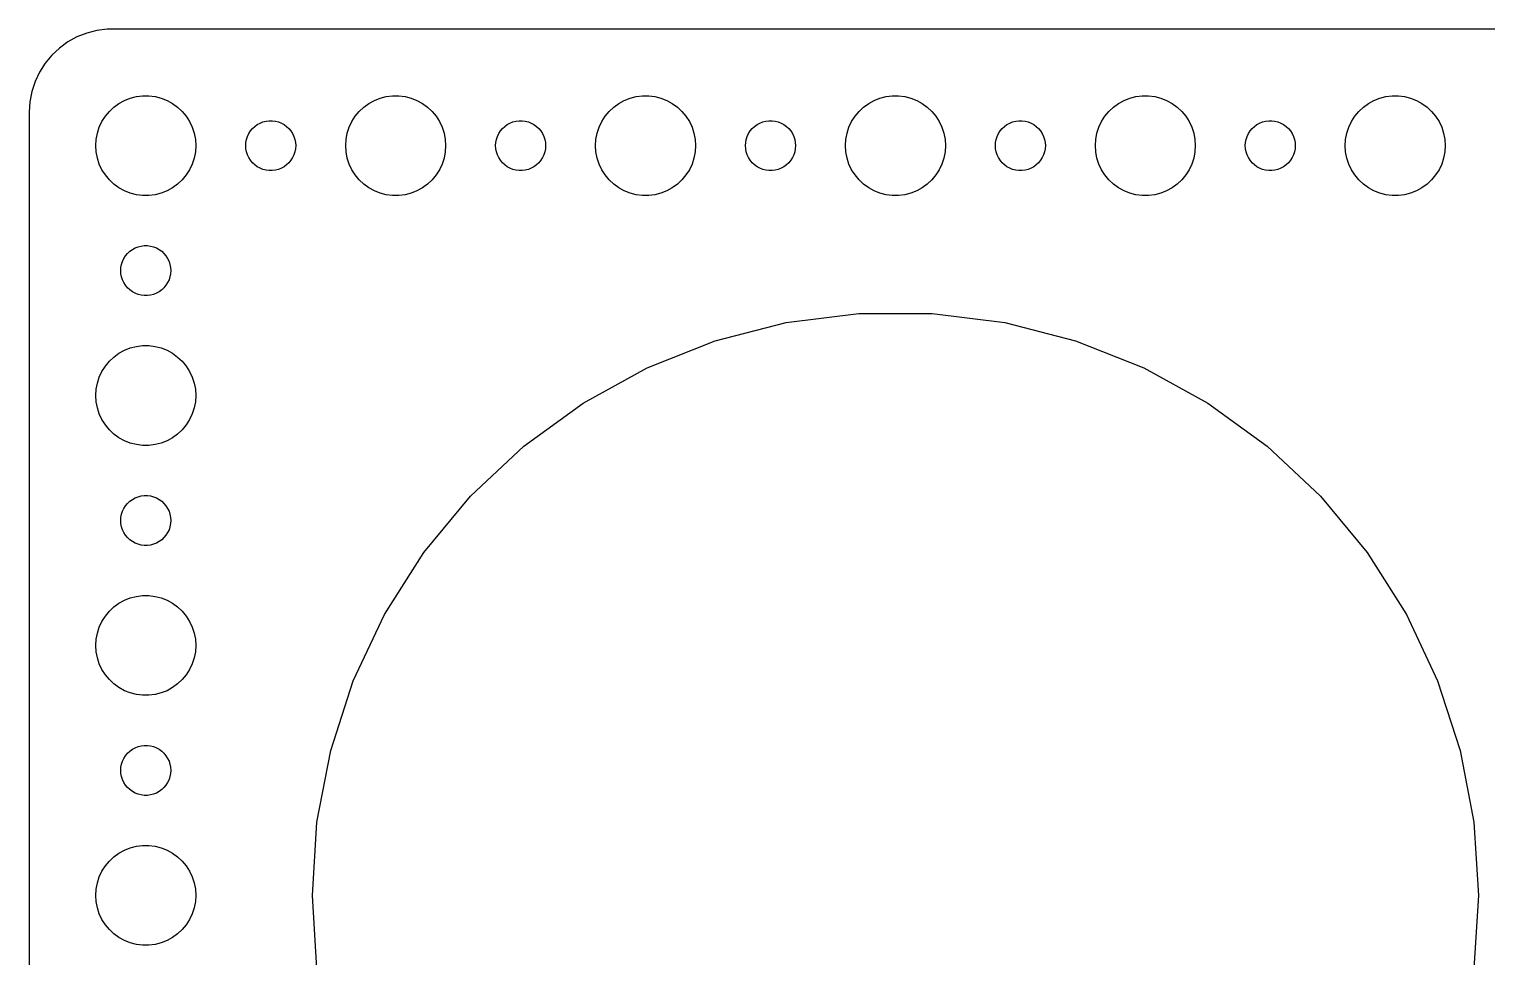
# Model space of a CAD drawing. Header units: metres. Extents: x -164 to 164, y -52 to 52.
# Drawn here: x -164.5 to -77, y -3.7 to 52 of the extents above; entities that cross this region are included whole.
import ezdxf

# ---------------------------------------------------------------- set-up
doc = ezdxf.new("R2010")
doc.units = ezdxf.units.M

msp = doc.modelspace()

# ---------------------------------------------------------------- linework, layer by layer
for p, q in [((-161.045, 51.7553), (-161.629, 51.5241)), ((-160.437, 51.9114), (-161.045, 51.7553)), ((-159.814, 51.9901), (-160.437, 51.9114)), ((159.814, 51.9901), (-159.814, 51.9901)), ((-162.687, 50.8526), (-163.145, 50.4227)), ((-162.179, 51.2216), (-162.687, 50.8526)), ((-161.629, 51.5241), (-162.179, 51.2216)), ((-163.545, 49.9389), (-163.882, 49.4088)), ((-163.145, 50.4227), (-163.545, 49.9389)), ((-163.882, 49.4088), (-164.149, 48.8406)), ((-164.343, 48.2434), (-164.461, 47.6267)), ((-164.149, 48.8406), (-164.343, 48.2434)), ((-164.461, 47.6267), (-164.5, 47)), ((-159.687, 47.0536), (-159.412, 47.3115)), ((-159.412, 47.3115), (-159.107, 47.533)), ((-159.107, 47.533), (-158.777, 47.7145)), ((-158.777, 47.7145), (-158.427, 47.8532)), ((-158.427, 47.8532), (-158.062, 47.9469)), ((-158.062, 47.9469), (-157.688, 47.9941)), ((-157.688, 47.9941), (-157.312, 47.9941)), ((-157.312, 47.9941), (-156.938, 47.9469)), ((-156.938, 47.9469), (-156.573, 47.8532)), ((-156.573, 47.8532), (-156.223, 47.7145)), ((-156.223, 47.7145), (-155.893, 47.533)), ((-155.893, 47.533), (-155.588, 47.3115)), ((-155.588, 47.3115), (-155.313, 47.0536)), ((-144.687, 47.0536), (-144.412, 47.3115)), ((-144.412, 47.3115), (-144.107, 47.533)), ((-144.107, 47.533), (-143.777, 47.7145)), ((-143.777, 47.7145), (-143.427, 47.8532)), ((-143.427, 47.8532), (-143.062, 47.9469)), ((-143.062, 47.9469), (-142.688, 47.9941)), ((-142.688, 47.9941), (-142.312, 47.9941)), ((-142.312, 47.9941), (-141.938, 47.9469)), ((-141.938, 47.9469), (-141.573, 47.8532)), ((-141.573, 47.8532), (-141.223, 47.7145)), ((-141.223, 47.7145), (-140.893, 47.533)), ((-140.893, 47.533), (-140.588, 47.3115)), ((-140.588, 47.3115), (-140.313, 47.0536)), ((-129.687, 47.0536), (-129.412, 47.3115)), ((-129.412, 47.3115), (-129.107, 47.533)), ((-129.107, 47.533), (-128.777, 47.7145)), ((-128.777, 47.7145), (-128.427, 47.8532)), ((-128.427, 47.8532), (-128.062, 47.9469)), ((-128.062, 47.9469), (-127.688, 47.9941)), ((-127.688, 47.9941), (-127.312, 47.9941)), ((-127.312, 47.9941), (-126.938, 47.9469)), ((-126.938, 47.9469), (-126.573, 47.8532)), ((-126.573, 47.8532), (-126.223, 47.7145)), ((-126.223, 47.7145), (-125.893, 47.533)), ((-125.893, 47.533), (-125.588, 47.3115)), ((-125.588, 47.3115), (-125.313, 47.0536)), ((-114.687, 47.0536), (-114.412, 47.3115)), ((-114.412, 47.3115), (-114.107, 47.533)), ((-114.107, 47.533), (-113.777, 47.7145)), ((-113.777, 47.7145), (-113.427, 47.8532)), ((-113.427, 47.8532), (-113.062, 47.9469)), ((-113.062, 47.9469), (-112.688, 47.9941)), ((-112.688, 47.9941), (-112.312, 47.9941)), ((-112.312, 47.9941), (-111.938, 47.9469)), ((-111.938, 47.9469), (-111.573, 47.8532)), ((-111.573, 47.8532), (-111.223, 47.7145)), ((-111.223, 47.7145), (-110.893, 47.533)), ((-110.893, 47.533), (-110.588, 47.3115)), ((-110.588, 47.3115), (-110.313, 47.0536)), ((-99.6869, 47.0536), (-99.4123, 47.3115)), ((-99.4123, 47.3115), (-99.1075, 47.533)), ((-99.1075, 47.533), (-98.7773, 47.7145)), ((-98.7773, 47.7145), (-98.427, 47.8532)), ((-98.427, 47.8532), (-98.0621, 47.9469)), ((-98.0621, 47.9469), (-97.6884, 47.9941)), ((-97.6884, 47.9941), (-97.3116, 47.9941)), ((-97.3116, 47.9941), (-96.9379, 47.9469)), ((-96.9379, 47.9469), (-96.573, 47.8532)), ((-96.573, 47.8532), (-96.2227, 47.7145)), ((-96.2227, 47.7145), (-95.8925, 47.533)), ((-95.8925, 47.533), (-95.5877, 47.3115)), ((-95.5877, 47.3115), (-95.3131, 47.0536)), ((-84.6869, 47.0536), (-84.4123, 47.3115)), ((-84.4123, 47.3115), (-84.1075, 47.533)), ((-84.1075, 47.533), (-83.7773, 47.7145)), ((-83.7773, 47.7145), (-83.427, 47.8532)), ((-83.427, 47.8532), (-83.0621, 47.9469)), ((-83.0621, 47.9469), (-82.6884, 47.9941)), ((-82.6884, 47.9941), (-82.3116, 47.9941)), ((-82.3116, 47.9941), (-81.9379, 47.9469)), ((-81.9379, 47.9469), (-81.573, 47.8532)), ((-81.573, 47.8532), (-81.2227, 47.7145)), ((-81.2227, 47.7145), (-80.8925, 47.533)), ((-80.8925, 47.533), (-80.5877, 47.3115)), ((-80.5877, 47.3115), (-80.3131, 47.0536)), ((-164.5, 47), (-164.5, -47)), ((-160.289, 46.1044), (-160.129, 46.4453)), ((-160.129, 46.4453), (-159.927, 46.7634)), ((-159.927, 46.7634), (-159.687, 47.0536)), ((-155.313, 47.0536), (-155.073, 46.7634)), ((-155.073, 46.7634), (-154.871, 46.4453)), ((-154.871, 46.4453), (-154.711, 46.1044)), ((-150.639, 46.3572), (-150.464, 46.4266)), ((-150.464, 46.4266), (-150.281, 46.4734)), ((-150.281, 46.4734), (-150.094, 46.497)), ((-150.094, 46.497), (-149.906, 46.497)), ((-149.906, 46.497), (-149.719, 46.4734)), ((-149.719, 46.4734), (-149.536, 46.4266)), ((-149.536, 46.4266), (-149.361, 46.3572)), ((-145.289, 46.1044), (-145.129, 46.4453)), ((-145.129, 46.4453), (-144.927, 46.7634)), ((-144.927, 46.7634), (-144.687, 47.0536)), ((-140.313, 47.0536), (-140.073, 46.7634)), ((-140.073, 46.7634), (-139.871, 46.4453)), ((-139.871, 46.4453), (-139.711, 46.1044)), ((-135.639, 46.3572), (-135.464, 46.4266)), ((-135.464, 46.4266), (-135.281, 46.4734)), ((-135.281, 46.4734), (-135.094, 46.497)), ((-135.094, 46.497), (-134.906, 46.497)), ((-134.906, 46.497), (-134.719, 46.4734)), ((-134.719, 46.4734), (-134.536, 46.4266)), ((-134.536, 46.4266), (-134.361, 46.3572)), ((-130.289, 46.1044), (-130.129, 46.4453)), ((-130.129, 46.4453), (-129.927, 46.7634)), ((-129.927, 46.7634), (-129.687, 47.0536)), ((-125.313, 47.0536), (-125.073, 46.7634)), ((-125.073, 46.7634), (-124.871, 46.4453)), ((-124.871, 46.4453), (-124.711, 46.1044)), ((-120.639, 46.3572), (-120.464, 46.4266)), ((-120.464, 46.4266), (-120.281, 46.4734)), ((-120.281, 46.4734), (-120.094, 46.497)), ((-120.094, 46.497), (-119.906, 46.497)), ((-119.906, 46.497), (-119.719, 46.4734)), ((-119.719, 46.4734), (-119.536, 46.4266)), ((-119.536, 46.4266), (-119.361, 46.3572)), ((-115.289, 46.1044), (-115.129, 46.4453)), ((-115.129, 46.4453), (-114.927, 46.7634)), ((-114.927, 46.7634), (-114.687, 47.0536)), ((-110.313, 47.0536), (-110.073, 46.7634)), ((-110.073, 46.7634), (-109.871, 46.4453)), ((-109.871, 46.4453), (-109.711, 46.1044)), ((-105.639, 46.3572), (-105.464, 46.4266)), ((-105.464, 46.4266), (-105.281, 46.4734)), ((-105.281, 46.4734), (-105.094, 46.497)), ((-105.094, 46.497), (-104.906, 46.497)), ((-104.906, 46.497), (-104.719, 46.4734)), ((-104.719, 46.4734), (-104.536, 46.4266)), ((-104.536, 46.4266), (-104.361, 46.3572)), ((-100.289, 46.1044), (-100.129, 46.4453)), ((-100.129, 46.4453), (-99.927, 46.7634)), ((-99.927, 46.7634), (-99.6869, 47.0536)), ((-95.3131, 47.0536), (-95.073, 46.7634)), ((-95.073, 46.7634), (-94.8711, 46.4453)), ((-94.8711, 46.4453), (-94.7107, 46.1044)), ((-90.6387, 46.3572), (-90.4635, 46.4266)), ((-90.4635, 46.4266), (-90.2811, 46.4734)), ((-90.2811, 46.4734), (-90.0942, 46.497)), ((-90.0942, 46.497), (-89.9058, 46.497)), ((-89.9058, 46.497), (-89.7189, 46.4734)), ((-89.7189, 46.4734), (-89.5365, 46.4266)), ((-89.5365, 46.4266), (-89.3613, 46.3572)), ((-85.2893, 46.1044), (-85.1289, 46.4453)), ((-85.1289, 46.4453), (-84.927, 46.7634)), ((-84.927, 46.7634), (-84.6869, 47.0536)), ((-80.3131, 47.0536), (-80.073, 46.7634)), ((-80.073, 46.7634), (-79.8711, 46.4453)), ((-79.8711, 46.4453), (-79.7107, 46.1044)), ((-160.476, 45.376), (-160.406, 45.7461)), ((-160.406, 45.7461), (-160.289, 46.1044)), ((-154.711, 46.1044), (-154.594, 45.7461)), ((-154.594, 45.7461), (-154.524, 45.376)), ((-151.453, 45.373), (-151.395, 45.5522)), ((-151.395, 45.5522), (-151.314, 45.7226)), ((-151.314, 45.7226), (-151.214, 45.8817)), ((-151.214, 45.8817), (-151.093, 46.0268)), ((-151.093, 46.0268), (-150.956, 46.1558)), ((-150.956, 46.1558), (-150.804, 46.2665)), ((-150.804, 46.2665), (-150.639, 46.3572)), ((-149.361, 46.3572), (-149.196, 46.2665)), ((-149.196, 46.2665), (-149.044, 46.1558)), ((-149.044, 46.1558), (-148.907, 46.0268)), ((-148.907, 46.0268), (-148.786, 45.8817)), ((-148.786, 45.8817), (-148.686, 45.7226)), ((-148.686, 45.7226), (-148.605, 45.5522)), ((-148.605, 45.5522), (-148.547, 45.373)), ((-145.476, 45.376), (-145.406, 45.7461)), ((-145.406, 45.7461), (-145.289, 46.1044)), ((-139.711, 46.1044), (-139.594, 45.7461)), ((-139.594, 45.7461), (-139.524, 45.376)), ((-136.453, 45.373), (-136.395, 45.5522)), ((-136.395, 45.5522), (-136.314, 45.7226)), ((-136.314, 45.7226), (-136.214, 45.8817)), ((-136.214, 45.8817), (-136.093, 46.0268)), ((-136.093, 46.0268), (-135.956, 46.1558)), ((-135.956, 46.1558), (-135.804, 46.2665)), ((-135.804, 46.2665), (-135.639, 46.3572)), ((-134.361, 46.3572), (-134.196, 46.2665)), ((-134.196, 46.2665), (-134.044, 46.1558)), ((-134.044, 46.1558), (-133.907, 46.0268)), ((-133.907, 46.0268), (-133.786, 45.8817)), ((-133.786, 45.8817), (-133.686, 45.7226)), ((-133.686, 45.7226), (-133.605, 45.5522)), ((-133.605, 45.5522), (-133.547, 45.373)), ((-130.476, 45.376), (-130.406, 45.7461)), ((-130.406, 45.7461), (-130.289, 46.1044)), ((-124.711, 46.1044), (-124.594, 45.7461)), ((-124.594, 45.7461), (-124.524, 45.376)), ((-121.453, 45.373), (-121.395, 45.5522)), ((-121.395, 45.5522), (-121.314, 45.7226)), ((-121.314, 45.7226), (-121.214, 45.8817)), ((-121.214, 45.8817), (-121.093, 46.0268)), ((-121.093, 46.0268), (-120.956, 46.1558)), ((-120.956, 46.1558), (-120.804, 46.2665)), ((-120.804, 46.2665), (-120.639, 46.3572)), ((-119.361, 46.3572), (-119.196, 46.2665)), ((-119.196, 46.2665), (-119.044, 46.1558)), ((-119.044, 46.1558), (-118.907, 46.0268)), ((-118.907, 46.0268), (-118.786, 45.8817)), ((-118.786, 45.8817), (-118.686, 45.7226)), ((-118.686, 45.7226), (-118.605, 45.5522)), ((-118.605, 45.5522), (-118.547, 45.373)), ((-115.476, 45.376), (-115.406, 45.7461)), ((-115.406, 45.7461), (-115.289, 46.1044)), ((-109.711, 46.1044), (-109.594, 45.7461)), ((-109.594, 45.7461), (-109.524, 45.376)), ((-106.453, 45.373), (-106.395, 45.5522)), ((-106.395, 45.5522), (-106.314, 45.7226)), ((-106.314, 45.7226), (-106.214, 45.8817)), ((-106.214, 45.8817), (-106.093, 46.0268)), ((-106.093, 46.0268), (-105.956, 46.1558)), ((-105.956, 46.1558), (-105.804, 46.2665)), ((-105.804, 46.2665), (-105.639, 46.3572)), ((-104.361, 46.3572), (-104.196, 46.2665)), ((-104.196, 46.2665), (-104.044, 46.1558)), ((-104.044, 46.1558), (-103.907, 46.0268)), ((-103.907, 46.0268), (-103.786, 45.8817)), ((-103.786, 45.8817), (-103.686, 45.7226)), ((-103.686, 45.7226), (-103.605, 45.5522)), ((-103.605, 45.5522), (-103.547, 45.373)), ((-100.476, 45.376), (-100.406, 45.7461)), ((-100.406, 45.7461), (-100.289, 46.1044)), ((-94.7107, 46.1044), (-94.5943, 45.7461)), ((-94.5943, 45.7461), (-94.5237, 45.376)), ((-91.4529, 45.373), (-91.3947, 45.5522)), ((-91.3947, 45.5522), (-91.3145, 45.7226)), ((-91.3145, 45.7226), (-91.2135, 45.8817)), ((-91.2135, 45.8817), (-91.0934, 46.0268)), ((-91.0934, 46.0268), (-90.9561, 46.1558)), ((-90.9561, 46.1558), (-90.8037, 46.2665)), ((-90.8037, 46.2665), (-90.6387, 46.3572)), ((-89.3613, 46.3572), (-89.1963, 46.2665)), ((-89.1963, 46.2665), (-89.0439, 46.1558)), ((-89.0439, 46.1558), (-88.9065, 46.0268)), ((-88.9065, 46.0268), (-88.7865, 45.8817)), ((-88.7865, 45.8817), (-88.6855, 45.7226)), ((-88.6855, 45.7226), (-88.6053, 45.5522)), ((-88.6053, 45.5522), (-88.5471, 45.373)), ((-85.4763, 45.376), (-85.4057, 45.7461)), ((-85.4057, 45.7461), (-85.2893, 46.1044)), ((-79.7107, 46.1044), (-79.5943, 45.7461)), ((-79.5943, 45.7461), (-79.5237, 45.376)), ((-160.5, 45), (-160.476, 45.376)), ((-160.476, 44.624), (-160.5, 45)), ((-154.524, 45.376), (-154.5, 45)), ((-154.5, 45), (-154.524, 44.624)), ((-151.5, 45), (-151.488, 45.188)), ((-151.488, 44.812), (-151.5, 45)), ((-151.488, 45.188), (-151.453, 45.373)), ((-151.453, 44.627), (-151.488, 44.812)), ((-151.395, 44.4478), (-151.453, 44.627)), ((-148.547, 44.627), (-148.605, 44.4478)), ((-148.547, 45.373), (-148.512, 45.188)), ((-148.512, 44.812), (-148.547, 44.627)), ((-148.512, 45.188), (-148.5, 45)), ((-148.5, 45), (-148.512, 44.812)), ((-145.5, 45), (-145.476, 45.376)), ((-145.476, 44.624), (-145.5, 45)), ((-139.524, 45.376), (-139.5, 45)), ((-139.5, 45), (-139.524, 44.624)), ((-136.5, 45), (-136.488, 45.188)), ((-136.488, 44.812), (-136.5, 45)), ((-136.488, 45.188), (-136.453, 45.373)), ((-136.453, 44.627), (-136.488, 44.812)), ((-136.395, 44.4478), (-136.453, 44.627)), ((-133.547, 44.627), (-133.605, 44.4478)), ((-133.547, 45.373), (-133.512, 45.188)), ((-133.512, 44.812), (-133.547, 44.627)), ((-133.512, 45.188), (-133.5, 45)), ((-133.5, 45), (-133.512, 44.812)), ((-130.5, 45), (-130.476, 45.376)), ((-130.476, 44.624), (-130.5, 45)), ((-124.524, 45.376), (-124.5, 45)), ((-124.5, 45), (-124.524, 44.624)), ((-121.5, 45), (-121.488, 45.188)), ((-121.488, 44.812), (-121.5, 45)), ((-121.488, 45.188), (-121.453, 45.373)), ((-121.453, 44.627), (-121.488, 44.812)), ((-121.395, 44.4478), (-121.453, 44.627)), ((-118.547, 44.627), (-118.605, 44.4478)), ((-118.547, 45.373), (-118.512, 45.188)), ((-118.512, 44.812), (-118.547, 44.627)), ((-118.512, 45.188), (-118.5, 45)), ((-118.5, 45), (-118.512, 44.812)), ((-115.5, 45), (-115.476, 45.376)), ((-115.476, 44.624), (-115.5, 45)), ((-109.524, 45.376), (-109.5, 45)), ((-109.5, 45), (-109.524, 44.624)), ((-106.5, 45), (-106.488, 45.188)), ((-106.488, 44.812), (-106.5, 45)), ((-106.488, 45.188), (-106.453, 45.373)), ((-106.453, 44.627), (-106.488, 44.812)), ((-106.395, 44.4478), (-106.453, 44.627)), ((-103.547, 44.627), (-103.605, 44.4478)), ((-103.547, 45.373), (-103.512, 45.188)), ((-103.512, 44.812), (-103.547, 44.627)), ((-103.512, 45.188), (-103.5, 45)), ((-103.5, 45), (-103.512, 44.812)), ((-100.5, 45), (-100.476, 45.376)), ((-100.476, 44.624), (-100.5, 45)), ((-94.5237, 45.376), (-94.5, 45)), ((-94.5, 45), (-94.5237, 44.624)), ((-91.5, 45), (-91.4882, 45.188)), ((-91.4882, 44.812), (-91.5, 45)), ((-91.4882, 45.188), (-91.4529, 45.373)), ((-91.4529, 44.627), (-91.4882, 44.812)), ((-91.3947, 44.4478), (-91.4529, 44.627)), ((-88.5471, 44.627), (-88.6053, 44.4478)), ((-88.5471, 45.373), (-88.5118, 45.188)), ((-88.5118, 44.812), (-88.5471, 44.627)), ((-88.5118, 45.188), (-88.5, 45)), ((-88.5, 45), (-88.5118, 44.812)), ((-85.5, 45), (-85.4763, 45.376)), ((-85.4763, 44.624), (-85.5, 45)), ((-79.5237, 45.376), (-79.5, 45)), ((-79.5, 45), (-79.5237, 44.624)), ((-160.406, 44.2539), (-160.476, 44.624)), ((-160.289, 43.8956), (-160.406, 44.2539)), ((-160.129, 43.5547), (-160.289, 43.8956)), ((-154.711, 43.8956), (-154.871, 43.5547)), ((-154.594, 44.2539), (-154.711, 43.8956)), ((-154.524, 44.624), (-154.594, 44.2539)), ((-151.314, 44.2774), (-151.395, 44.4478)), ((-151.214, 44.1183), (-151.314, 44.2774)), ((-151.093, 43.9732), (-151.214, 44.1183)), ((-150.956, 43.8442), (-151.093, 43.9732)), ((-150.804, 43.7335), (-150.956, 43.8442)), ((-149.044, 43.8442), (-149.196, 43.7335)), ((-148.907, 43.9732), (-149.044, 43.8442)), ((-148.786, 44.1183), (-148.907, 43.9732)), ((-148.686, 44.2774), (-148.786, 44.1183)), ((-148.605, 44.4478), (-148.686, 44.2774)), ((-145.406, 44.2539), (-145.476, 44.624)), ((-145.289, 43.8956), (-145.406, 44.2539)), ((-145.129, 43.5547), (-145.289, 43.8956)), ((-139.711, 43.8956), (-139.871, 43.5547)), ((-139.594, 44.2539), (-139.711, 43.8956)), ((-139.524, 44.624), (-139.594, 44.2539)), ((-136.314, 44.2774), (-136.395, 44.4478)), ((-136.214, 44.1183), (-136.314, 44.2774)), ((-136.093, 43.9732), (-136.214, 44.1183)), ((-135.956, 43.8442), (-136.093, 43.9732)), ((-135.804, 43.7335), (-135.956, 43.8442)), ((-134.044, 43.8442), (-134.196, 43.7335)), ((-133.907, 43.9732), (-134.044, 43.8442)), ((-133.786, 44.1183), (-133.907, 43.9732)), ((-133.686, 44.2774), (-133.786, 44.1183)), ((-133.605, 44.4478), (-133.686, 44.2774)), ((-130.406, 44.2539), (-130.476, 44.624)), ((-130.289, 43.8956), (-130.406, 44.2539)), ((-130.129, 43.5547), (-130.289, 43.8956)), ((-124.711, 43.8956), (-124.871, 43.5547)), ((-124.594, 44.2539), (-124.711, 43.8956)), ((-124.524, 44.624), (-124.594, 44.2539)), ((-121.314, 44.2774), (-121.395, 44.4478)), ((-121.214, 44.1183), (-121.314, 44.2774)), ((-121.093, 43.9732), (-121.214, 44.1183)), ((-120.956, 43.8442), (-121.093, 43.9732)), ((-120.804, 43.7335), (-120.956, 43.8442)), ((-119.044, 43.8442), (-119.196, 43.7335)), ((-118.907, 43.9732), (-119.044, 43.8442)), ((-118.786, 44.1183), (-118.907, 43.9732)), ((-118.686, 44.2774), (-118.786, 44.1183)), ((-118.605, 44.4478), (-118.686, 44.2774)), ((-115.406, 44.2539), (-115.476, 44.624)), ((-115.289, 43.8956), (-115.406, 44.2539)), ((-115.129, 43.5547), (-115.289, 43.8956)), ((-109.711, 43.8956), (-109.871, 43.5547)), ((-109.594, 44.2539), (-109.711, 43.8956)), ((-109.524, 44.624), (-109.594, 44.2539)), ((-106.314, 44.2774), (-106.395, 44.4478)), ((-106.214, 44.1183), (-106.314, 44.2774)), ((-106.093, 43.9732), (-106.214, 44.1183)), ((-105.956, 43.8442), (-106.093, 43.9732)), ((-105.804, 43.7335), (-105.956, 43.8442)), ((-104.044, 43.8442), (-104.196, 43.7335)), ((-103.907, 43.9732), (-104.044, 43.8442)), ((-103.786, 44.1183), (-103.907, 43.9732)), ((-103.686, 44.2774), (-103.786, 44.1183)), ((-103.605, 44.4478), (-103.686, 44.2774)), ((-100.406, 44.2539), (-100.476, 44.624)), ((-100.289, 43.8956), (-100.406, 44.2539)), ((-100.129, 43.5547), (-100.289, 43.8956)), ((-94.7107, 43.8956), (-94.8711, 43.5547)), ((-94.5943, 44.2539), (-94.7107, 43.8956)), ((-94.5237, 44.624), (-94.5943, 44.2539)), ((-91.3145, 44.2774), (-91.3947, 44.4478)), ((-91.2135, 44.1183), (-91.3145, 44.2774)), ((-91.0934, 43.9732), (-91.2135, 44.1183)), ((-90.9561, 43.8442), (-91.0934, 43.9732)), ((-90.8037, 43.7335), (-90.9561, 43.8442)), ((-89.0439, 43.8442), (-89.1963, 43.7335)), ((-88.9065, 43.9732), (-89.0439, 43.8442)), ((-88.7865, 44.1183), (-88.9065, 43.9732)), ((-88.6855, 44.2774), (-88.7865, 44.1183)), ((-88.6053, 44.4478), (-88.6855, 44.2774)), ((-85.4057, 44.2539), (-85.4763, 44.624)), ((-85.2893, 43.8956), (-85.4057, 44.2539)), ((-85.1289, 43.5547), (-85.2893, 43.8956)), ((-79.7107, 43.8956), (-79.8711, 43.5547)), ((-79.5943, 44.2539), (-79.7107, 43.8956)), ((-79.5237, 44.624), (-79.5943, 44.2539)), ((-159.927, 43.2366), (-160.129, 43.5547)), ((-159.687, 42.9464), (-159.927, 43.2366)), ((-159.412, 42.6885), (-159.687, 42.9464)), ((-155.313, 42.9464), (-155.588, 42.6885)), ((-155.073, 43.2366), (-155.313, 42.9464)), ((-154.871, 43.5547), (-155.073, 43.2366)), ((-150.639, 43.6428), (-150.804, 43.7335)), ((-150.464, 43.5734), (-150.639, 43.6428)), ((-150.281, 43.5266), (-150.464, 43.5734)), ((-150.094, 43.503), (-150.281, 43.5266)), ((-149.906, 43.503), (-150.094, 43.503)), ((-149.719, 43.5266), (-149.906, 43.503)), ((-149.536, 43.5734), (-149.719, 43.5266)), ((-149.361, 43.6428), (-149.536, 43.5734)), ((-149.196, 43.7335), (-149.361, 43.6428)), ((-144.927, 43.2366), (-145.129, 43.5547)), ((-144.687, 42.9464), (-144.927, 43.2366)), ((-144.412, 42.6885), (-144.687, 42.9464)), ((-140.313, 42.9464), (-140.588, 42.6885)), ((-140.073, 43.2366), (-140.313, 42.9464)), ((-139.871, 43.5547), (-140.073, 43.2366)), ((-135.639, 43.6428), (-135.804, 43.7335)), ((-135.464, 43.5734), (-135.639, 43.6428)), ((-135.281, 43.5266), (-135.464, 43.5734)), ((-135.094, 43.503), (-135.281, 43.5266)), ((-134.906, 43.503), (-135.094, 43.503)), ((-134.719, 43.5266), (-134.906, 43.503)), ((-134.536, 43.5734), (-134.719, 43.5266)), ((-134.361, 43.6428), (-134.536, 43.5734)), ((-134.196, 43.7335), (-134.361, 43.6428)), ((-129.927, 43.2366), (-130.129, 43.5547)), ((-129.687, 42.9464), (-129.927, 43.2366)), ((-129.412, 42.6885), (-129.687, 42.9464)), ((-125.313, 42.9464), (-125.588, 42.6885)), ((-125.073, 43.2366), (-125.313, 42.9464)), ((-124.871, 43.5547), (-125.073, 43.2366)), ((-120.639, 43.6428), (-120.804, 43.7335)), ((-120.464, 43.5734), (-120.639, 43.6428)), ((-120.281, 43.5266), (-120.464, 43.5734)), ((-120.094, 43.503), (-120.281, 43.5266)), ((-119.906, 43.503), (-120.094, 43.503)), ((-119.719, 43.5266), (-119.906, 43.503)), ((-119.536, 43.5734), (-119.719, 43.5266)), ((-119.361, 43.6428), (-119.536, 43.5734)), ((-119.196, 43.7335), (-119.361, 43.6428)), ((-114.927, 43.2366), (-115.129, 43.5547)), ((-114.687, 42.9464), (-114.927, 43.2366)), ((-114.412, 42.6885), (-114.687, 42.9464)), ((-110.313, 42.9464), (-110.588, 42.6885)), ((-110.073, 43.2366), (-110.313, 42.9464)), ((-109.871, 43.5547), (-110.073, 43.2366)), ((-105.639, 43.6428), (-105.804, 43.7335)), ((-105.464, 43.5734), (-105.639, 43.6428)), ((-105.281, 43.5266), (-105.464, 43.5734)), ((-105.094, 43.503), (-105.281, 43.5266)), ((-104.906, 43.503), (-105.094, 43.503)), ((-104.719, 43.5266), (-104.906, 43.503)), ((-104.536, 43.5734), (-104.719, 43.5266)), ((-104.361, 43.6428), (-104.536, 43.5734)), ((-104.196, 43.7335), (-104.361, 43.6428)), ((-99.927, 43.2366), (-100.129, 43.5547)), ((-99.6869, 42.9464), (-99.927, 43.2366)), ((-99.4123, 42.6885), (-99.6869, 42.9464)), ((-95.3131, 42.9464), (-95.5877, 42.6885)), ((-95.073, 43.2366), (-95.3131, 42.9464)), ((-94.8711, 43.5547), (-95.073, 43.2366)), ((-90.6387, 43.6428), (-90.8037, 43.7335)), ((-90.4635, 43.5734), (-90.6387, 43.6428)), ((-90.2811, 43.5266), (-90.4635, 43.5734)), ((-90.0942, 43.503), (-90.2811, 43.5266)), ((-89.9058, 43.503), (-90.0942, 43.503)), ((-89.7189, 43.5266), (-89.9058, 43.503)), ((-89.5365, 43.5734), (-89.7189, 43.5266)), ((-89.3613, 43.6428), (-89.5365, 43.5734)), ((-89.1963, 43.7335), (-89.3613, 43.6428)), ((-84.927, 43.2366), (-85.1289, 43.5547)), ((-84.6869, 42.9464), (-84.927, 43.2366)), ((-84.4123, 42.6885), (-84.6869, 42.9464)), ((-80.3131, 42.9464), (-80.5877, 42.6885)), ((-80.073, 43.2366), (-80.3131, 42.9464)), ((-79.8711, 43.5547), (-80.073, 43.2366)), ((-159.107, 42.467), (-159.412, 42.6885)), ((-158.777, 42.2855), (-159.107, 42.467)), ((-158.427, 42.1468), (-158.777, 42.2855)), ((-158.062, 42.0531), (-158.427, 42.1468)), ((-157.688, 42.0059), (-158.062, 42.0531)), ((-157.312, 42.0059), (-157.688, 42.0059)), ((-156.938, 42.0531), (-157.312, 42.0059)), ((-156.573, 42.1468), (-156.938, 42.0531)), ((-156.223, 42.2855), (-156.573, 42.1468)), ((-155.893, 42.467), (-156.223, 42.2855)), ((-155.588, 42.6885), (-155.893, 42.467)), ((-144.107, 42.467), (-144.412, 42.6885)), ((-143.777, 42.2855), (-144.107, 42.467)), ((-143.427, 42.1468), (-143.777, 42.2855)), ((-143.062, 42.0531), (-143.427, 42.1468)), ((-142.688, 42.0059), (-143.062, 42.0531)), ((-142.312, 42.0059), (-142.688, 42.0059)), ((-141.938, 42.0531), (-142.312, 42.0059)), ((-141.573, 42.1468), (-141.938, 42.0531)), ((-141.223, 42.2855), (-141.573, 42.1468)), ((-140.893, 42.467), (-141.223, 42.2855)), ((-140.588, 42.6885), (-140.893, 42.467)), ((-129.107, 42.467), (-129.412, 42.6885)), ((-128.777, 42.2855), (-129.107, 42.467)), ((-128.427, 42.1468), (-128.777, 42.2855)), ((-128.062, 42.0531), (-128.427, 42.1468)), ((-127.688, 42.0059), (-128.062, 42.0531)), ((-127.312, 42.0059), (-127.688, 42.0059)), ((-126.938, 42.0531), (-127.312, 42.0059)), ((-126.573, 42.1468), (-126.938, 42.0531)), ((-126.223, 42.2855), (-126.573, 42.1468)), ((-125.893, 42.467), (-126.223, 42.2855)), ((-125.588, 42.6885), (-125.893, 42.467)), ((-114.107, 42.467), (-114.412, 42.6885)), ((-113.777, 42.2855), (-114.107, 42.467)), ((-113.427, 42.1468), (-113.777, 42.2855)), ((-113.062, 42.0531), (-113.427, 42.1468)), ((-112.688, 42.0059), (-113.062, 42.0531)), ((-112.312, 42.0059), (-112.688, 42.0059)), ((-111.938, 42.0531), (-112.312, 42.0059)), ((-111.573, 42.1468), (-111.938, 42.0531)), ((-111.223, 42.2855), (-111.573, 42.1468)), ((-110.893, 42.467), (-111.223, 42.2855)), ((-110.588, 42.6885), (-110.893, 42.467)), ((-99.1075, 42.467), (-99.4123, 42.6885)), ((-98.7773, 42.2855), (-99.1075, 42.467)), ((-98.427, 42.1468), (-98.7773, 42.2855)), ((-98.0621, 42.0531), (-98.427, 42.1468)), ((-97.6884, 42.0059), (-98.0621, 42.0531)), ((-97.3116, 42.0059), (-97.6884, 42.0059)), ((-96.9379, 42.0531), (-97.3116, 42.0059)), ((-96.573, 42.1468), (-96.9379, 42.0531)), ((-96.2227, 42.2855), (-96.573, 42.1468)), ((-95.8925, 42.467), (-96.2227, 42.2855)), ((-95.5877, 42.6885), (-95.8925, 42.467)), ((-84.1075, 42.467), (-84.4123, 42.6885)), ((-83.7773, 42.2855), (-84.1075, 42.467)), ((-83.427, 42.1468), (-83.7773, 42.2855)), ((-83.0621, 42.0531), (-83.427, 42.1468)), ((-82.6884, 42.0059), (-83.0621, 42.0531)), ((-82.3116, 42.0059), (-82.6884, 42.0059)), ((-81.9379, 42.0531), (-82.3116, 42.0059)), ((-81.573, 42.1468), (-81.9379, 42.0531)), ((-81.2227, 42.2855), (-81.573, 42.1468)), ((-80.8925, 42.467), (-81.2227, 42.2855)), ((-80.5877, 42.6885), (-80.8925, 42.467)), ((-158.714, 38.3817), (-158.593, 38.5268)), ((-158.593, 38.5268), (-158.456, 38.6558)), ((-158.456, 38.6558), (-158.304, 38.7665)), ((-158.304, 38.7665), (-158.139, 38.8572)), ((-158.139, 38.8572), (-157.964, 38.9266)), ((-157.964, 38.9266), (-157.781, 38.9734)), ((-157.781, 38.9734), (-157.594, 38.997)), ((-157.594, 38.997), (-157.406, 38.997)), ((-157.406, 38.997), (-157.219, 38.9734)), ((-157.219, 38.9734), (-157.036, 38.9266)), ((-157.036, 38.9266), (-156.861, 38.8572)), ((-156.861, 38.8572), (-156.696, 38.7665)), ((-156.696, 38.7665), (-156.544, 38.6558)), ((-156.544, 38.6558), (-156.407, 38.5268)), ((-156.407, 38.5268), (-156.286, 38.3817)), ((-159, 37.5), (-158.988, 37.688)), ((-158.988, 37.688), (-158.953, 37.873)), ((-158.953, 37.873), (-158.895, 38.0522)), ((-158.895, 38.0522), (-158.814, 38.2226)), ((-158.814, 38.2226), (-158.714, 38.3817)), ((-156.286, 38.3817), (-156.186, 38.2226)), ((-156.186, 38.2226), (-156.105, 38.0522)), ((-156.105, 38.0522), (-156.047, 37.873)), ((-156.047, 37.873), (-156.012, 37.688)), ((-156.012, 37.688), (-156, 37.5)), ((-158.988, 37.312), (-159, 37.5)), ((-158.953, 37.127), (-158.988, 37.312)), ((-158.895, 36.9478), (-158.953, 37.127)), ((-158.814, 36.7774), (-158.895, 36.9478)), ((-158.714, 36.6183), (-158.814, 36.7774)), ((-156.186, 36.7774), (-156.286, 36.6183)), ((-156.105, 36.9478), (-156.186, 36.7774)), ((-156.047, 37.127), (-156.105, 36.9478)), ((-156.012, 37.312), (-156.047, 37.127)), ((-156, 37.5), (-156.012, 37.312)), ((-158.593, 36.4732), (-158.714, 36.6183)), ((-158.456, 36.3442), (-158.593, 36.4732)), ((-158.304, 36.2335), (-158.456, 36.3442)), ((-158.139, 36.1428), (-158.304, 36.2335)), ((-157.964, 36.0734), (-158.139, 36.1428)), ((-157.781, 36.0266), (-157.964, 36.0734)), ((-157.594, 36.003), (-157.781, 36.0266)), ((-157.406, 36.003), (-157.594, 36.003)), ((-157.219, 36.0266), (-157.406, 36.003)), ((-157.036, 36.0734), (-157.219, 36.0266)), ((-156.861, 36.1428), (-157.036, 36.0734)), ((-156.696, 36.2335), (-156.861, 36.1428)), ((-156.544, 36.3442), (-156.696, 36.2335)), ((-156.407, 36.4732), (-156.544, 36.3442)), ((-156.286, 36.6183), (-156.407, 36.4732)), ((-123.316, 33.287), (-119.058, 34.3801)), ((-119.058, 34.3801), (-114.698, 34.9309)), ((-114.698, 34.9309), (-110.302, 34.9309)), ((-110.302, 34.9309), (-105.942, 34.3801)), ((-105.942, 34.3801), (-101.684, 33.287)), ((-127.402, 31.6689), (-123.316, 33.287)), ((-101.684, 33.287), (-97.5977, 31.6689)), ((-159.412, 32.3115), (-159.107, 32.533)), ((-159.107, 32.533), (-158.777, 32.7145)), ((-158.777, 32.7145), (-158.427, 32.8532)), ((-158.427, 32.8532), (-158.062, 32.9469)), ((-158.062, 32.9469), (-157.688, 32.9941)), ((-157.688, 32.9941), (-157.312, 32.9941)), ((-157.312, 32.9941), (-156.938, 32.9469)), ((-156.938, 32.9469), (-156.573, 32.8532)), ((-156.573, 32.8532), (-156.223, 32.7145)), ((-156.223, 32.7145), (-155.893, 32.533)), ((-155.893, 32.533), (-155.588, 32.3115)), ((-160.129, 31.4453), (-159.927, 31.7634)), ((-159.927, 31.7634), (-159.687, 32.0536)), ((-159.687, 32.0536), (-159.412, 32.3115)), ((-155.588, 32.3115), (-155.313, 32.0536)), ((-155.313, 32.0536), (-155.073, 31.7634)), ((-155.073, 31.7634), (-154.871, 31.4453)), ((-131.254, 29.5515), (-127.402, 31.6689)), ((-97.5977, 31.6689), (-93.7461, 29.5515)), ((-160.476, 30.376), (-160.406, 30.7461)), ((-160.406, 30.7461), (-160.289, 31.1044)), ((-160.289, 31.1044), (-160.129, 31.4453)), ((-154.871, 31.4453), (-154.711, 31.1044)), ((-154.711, 31.1044), (-154.594, 30.7461)), ((-154.594, 30.7461), (-154.524, 30.376)), ((-160.5, 30), (-160.476, 30.376)), ((-160.476, 29.624), (-160.5, 30)), ((-154.524, 30.376), (-154.5, 30)), ((-154.5, 30), (-154.524, 29.624)), ((-160.406, 29.2539), (-160.476, 29.624)), ((-160.289, 28.8956), (-160.406, 29.2539)), ((-160.129, 28.5547), (-160.289, 28.8956)), ((-154.711, 28.8956), (-154.871, 28.5547)), ((-154.594, 29.2539), (-154.711, 28.8956)), ((-154.524, 29.624), (-154.594, 29.2539)), ((-134.81, 26.968), (-131.254, 29.5515)), ((-93.7461, 29.5515), (-90.1902, 26.968)), ((-159.927, 28.2366), (-160.129, 28.5547)), ((-159.687, 27.9464), (-159.927, 28.2366)), ((-155.073, 28.2366), (-155.313, 27.9464)), ((-154.871, 28.5547), (-155.073, 28.2366)), ((-159.412, 27.6884), (-159.687, 27.9464)), ((-159.107, 27.467), (-159.412, 27.6884)), ((-158.777, 27.2855), (-159.107, 27.467)), ((-158.427, 27.1468), (-158.777, 27.2855)), ((-158.062, 27.0531), (-158.427, 27.1468)), ((-156.573, 27.1468), (-156.938, 27.0531)), ((-156.223, 27.2855), (-156.573, 27.1468)), ((-155.893, 27.467), (-156.223, 27.2855)), ((-155.588, 27.6884), (-155.893, 27.467)), ((-155.313, 27.9464), (-155.588, 27.6884)), ((-157.688, 27.0059), (-158.062, 27.0531)), ((-157.312, 27.0059), (-157.688, 27.0059)), ((-156.938, 27.0531), (-157.312, 27.0059)), ((-138.014, 23.9591), (-134.81, 26.968)), ((-90.1902, 26.968), (-86.9861, 23.9591)), ((-158.593, 23.5268), (-158.456, 23.6558)), ((-158.456, 23.6558), (-158.304, 23.7665)), ((-158.304, 23.7665), (-158.139, 23.8572)), ((-158.139, 23.8572), (-157.964, 23.9266)), ((-157.964, 23.9266), (-157.781, 23.9734)), ((-157.781, 23.9734), (-157.594, 23.997)), ((-157.594, 23.997), (-157.406, 23.997)), ((-157.406, 23.997), (-157.219, 23.9734)), ((-157.219, 23.9734), (-157.036, 23.9266)), ((-157.036, 23.9266), (-156.861, 23.8572)), ((-156.861, 23.8572), (-156.696, 23.7665)), ((-156.696, 23.7665), (-156.544, 23.6558)), ((-156.544, 23.6558), (-156.407, 23.5268)), ((-140.816, 20.5725), (-138.014, 23.9591)), ((-86.9861, 23.9591), (-84.1844, 20.5725)), ((-158.988, 22.688), (-158.953, 22.873)), ((-158.953, 22.873), (-158.895, 23.0522)), ((-158.895, 23.0522), (-158.814, 23.2226)), ((-158.814, 23.2226), (-158.714, 23.3817)), ((-158.714, 23.3817), (-158.593, 23.5268)), ((-156.407, 23.5268), (-156.286, 23.3817)), ((-156.286, 23.3817), (-156.186, 23.2226)), ((-156.186, 23.2226), (-156.105, 23.0522)), ((-156.105, 23.0522), (-156.047, 22.873)), ((-156.047, 22.873), (-156.012, 22.688)), ((-159, 22.5), (-158.988, 22.688)), ((-158.988, 22.312), (-159, 22.5)), ((-158.953, 22.127), (-158.988, 22.312)), ((-158.895, 21.9478), (-158.953, 22.127)), ((-158.814, 21.7774), (-158.895, 21.9478)), ((-156.105, 21.9478), (-156.186, 21.7774)), ((-156.047, 22.127), (-156.105, 21.9478)), ((-156.012, 22.312), (-156.047, 22.127)), ((-156.012, 22.688), (-156, 22.5)), ((-156, 22.5), (-156.012, 22.312)), ((-158.714, 21.6183), (-158.814, 21.7774)), ((-158.593, 21.4732), (-158.714, 21.6183)), ((-158.456, 21.3442), (-158.593, 21.4732)), ((-158.304, 21.2335), (-158.456, 21.3442)), ((-158.139, 21.1427), (-158.304, 21.2335)), ((-157.964, 21.0734), (-158.139, 21.1427)), ((-157.781, 21.0266), (-157.964, 21.0734)), ((-157.594, 21.003), (-157.781, 21.0266)), ((-157.406, 21.003), (-157.594, 21.003)), ((-157.219, 21.0266), (-157.406, 21.003)), ((-157.036, 21.0734), (-157.219, 21.0266)), ((-156.861, 21.1427), (-157.036, 21.0734)), ((-156.696, 21.2335), (-156.861, 21.1427)), ((-156.544, 21.3442), (-156.696, 21.2335)), ((-156.407, 21.4732), (-156.544, 21.3442)), ((-156.286, 21.6183), (-156.407, 21.4732)), ((-156.186, 21.7774), (-156.286, 21.6183)), ((-143.171, 16.8614), (-140.816, 20.5725)), ((-84.1844, 20.5725), (-81.8293, 16.8614)), ((-159.412, 17.3115), (-159.107, 17.533)), ((-159.107, 17.533), (-158.777, 17.7145)), ((-158.777, 17.7145), (-158.427, 17.8532)), ((-158.427, 17.8532), (-158.062, 17.9469)), ((-158.062, 17.9469), (-157.688, 17.9941)), ((-157.688, 17.9941), (-157.312, 17.9941)), ((-157.312, 17.9941), (-156.938, 17.9469)), ((-156.938, 17.9469), (-156.573, 17.8532)), ((-156.573, 17.8532), (-156.223, 17.7145)), ((-156.223, 17.7145), (-155.893, 17.533)), ((-155.893, 17.533), (-155.588, 17.3115)), ((-160.129, 16.4453), (-159.927, 16.7634)), ((-159.927, 16.7634), (-159.687, 17.0536)), ((-159.687, 17.0536), (-159.412, 17.3115)), ((-155.588, 17.3115), (-155.313, 17.0536)), ((-155.313, 17.0536), (-155.073, 16.7634)), ((-155.073, 16.7634), (-154.871, 16.4453)), ((-145.042, 12.8844), (-143.171, 16.8614)), ((-81.8293, 16.8614), (-79.9578, 12.8844)), ((-160.406, 15.7461), (-160.289, 16.1044)), ((-160.289, 16.1044), (-160.129, 16.4453)), ((-154.871, 16.4453), (-154.711, 16.1044)), ((-154.711, 16.1044), (-154.594, 15.7461)), ((-160.5, 15), (-160.476, 15.376)), ((-160.476, 14.624), (-160.5, 15)), ((-160.476, 15.376), (-160.406, 15.7461)), ((-154.594, 15.7461), (-154.524, 15.376)), ((-154.524, 15.376), (-154.5, 15)), ((-154.5, 15), (-154.524, 14.624)), ((-160.406, 14.2539), (-160.476, 14.624)), ((-160.289, 13.8956), (-160.406, 14.2539)), ((-154.594, 14.2539), (-154.711, 13.8956)), ((-154.524, 14.624), (-154.594, 14.2539)), ((-160.129, 13.5547), (-160.289, 13.8956)), ((-159.927, 13.2366), (-160.129, 13.5547)), ((-159.687, 12.9464), (-159.927, 13.2366)), ((-155.073, 13.2366), (-155.313, 12.9464)), ((-154.871, 13.5547), (-155.073, 13.2366)), ((-154.711, 13.8956), (-154.871, 13.5547)), ((-159.412, 12.6884), (-159.687, 12.9464)), ((-159.107, 12.467), (-159.412, 12.6884)), ((-158.777, 12.2855), (-159.107, 12.467)), ((-158.427, 12.1468), (-158.777, 12.2855)), ((-156.223, 12.2855), (-156.573, 12.1468)), ((-155.893, 12.467), (-156.223, 12.2855)), ((-155.588, 12.6884), (-155.893, 12.467)), ((-155.313, 12.9464), (-155.588, 12.6884)), ((-146.4, 8.70413), (-145.042, 12.8844)), ((-79.9578, 12.8844), (-78.5996, 8.70413)), ((-158.062, 12.0531), (-158.427, 12.1468)), ((-157.688, 12.0059), (-158.062, 12.0531)), ((-157.312, 12.0059), (-157.688, 12.0059)), ((-156.938, 12.0531), (-157.312, 12.0059)), ((-156.573, 12.1468), (-156.938, 12.0531)), ((-158.456, 8.65576), (-158.304, 8.76648)), ((-158.304, 8.76648), (-158.139, 8.85724)), ((-158.139, 8.85724), (-157.964, 8.92657)), ((-157.964, 8.92657), (-157.781, 8.97342)), ((-157.781, 8.97342), (-157.594, 8.99704)), ((-157.594, 8.99704), (-157.406, 8.99704)), ((-157.406, 8.99704), (-157.219, 8.97342)), ((-157.219, 8.97342), (-157.036, 8.92657)), ((-157.036, 8.92657), (-156.861, 8.85724)), ((-156.861, 8.85724), (-156.696, 8.76648)), ((-156.696, 8.76648), (-156.544, 8.65576)), ((-158.953, 7.87303), (-158.895, 8.05219)), ((-158.895, 8.05219), (-158.814, 8.22263)), ((-158.814, 8.22263), (-158.714, 8.38167)), ((-158.714, 8.38167), (-158.593, 8.52681)), ((-158.593, 8.52681), (-158.456, 8.65576)), ((-156.544, 8.65576), (-156.407, 8.52681)), ((-156.407, 8.52681), (-156.286, 8.38167)), ((-156.286, 8.38167), (-156.186, 8.22263)), ((-156.186, 8.22263), (-156.105, 8.05219)), ((-156.105, 8.05219), (-156.047, 7.87303)), ((-147.224, 4.38666), (-146.4, 8.70413)), ((-78.5996, 8.70413), (-77.776, 4.38666)), ((-159, 7.5), (-158.988, 7.68799)), ((-158.988, 7.312), (-159, 7.5)), ((-158.988, 7.68799), (-158.953, 7.87303)), ((-158.953, 7.12695), (-158.988, 7.312)), ((-158.895, 6.9478), (-158.953, 7.12695)), ((-156.047, 7.12695), (-156.105, 6.9478)), ((-156.047, 7.87303), (-156.012, 7.68799)), ((-156.012, 7.312), (-156.047, 7.12695)), ((-156.012, 7.68799), (-156, 7.5)), ((-156, 7.5), (-156.012, 7.312)), ((-158.814, 6.77736), (-158.895, 6.9478)), ((-158.714, 6.61832), (-158.814, 6.77736)), ((-158.593, 6.47318), (-158.714, 6.61832)), ((-158.456, 6.34422), (-158.593, 6.47318)), ((-158.304, 6.23351), (-158.456, 6.34422)), ((-158.139, 6.14275), (-158.304, 6.23351)), ((-157.964, 6.07341), (-158.139, 6.14275)), ((-156.861, 6.14275), (-157.036, 6.07341)), ((-156.696, 6.23351), (-156.861, 6.14275)), ((-156.544, 6.34422), (-156.696, 6.23351)), ((-156.407, 6.47318), (-156.544, 6.34422)), ((-156.286, 6.61832), (-156.407, 6.47318)), ((-156.186, 6.77736), (-156.286, 6.61832)), ((-156.105, 6.9478), (-156.186, 6.77736)), ((-157.781, 6.02657), (-157.964, 6.07341)), ((-157.594, 6.00294), (-157.781, 6.02657)), ((-157.406, 6.00294), (-157.594, 6.00294)), ((-157.219, 6.02657), (-157.406, 6.00294)), ((-157.036, 6.07341), (-157.219, 6.02657)), ((-147.5, 0), (-147.224, 4.38666)), ((-77.776, 4.38666), (-77.5, 0)), ((-159.107, 2.53297), (-158.777, 2.71448)), ((-158.777, 2.71448), (-158.427, 2.85316)), ((-158.427, 2.85316), (-158.062, 2.94685)), ((-158.062, 2.94685), (-157.688, 2.99408)), ((-157.688, 2.99408), (-157.312, 2.99408)), ((-157.312, 2.99408), (-156.938, 2.94685)), ((-156.938, 2.94685), (-156.573, 2.85316)), ((-156.573, 2.85316), (-156.223, 2.71448)), ((-156.223, 2.71448), (-155.893, 2.53297)), ((-160.129, 1.44525), (-159.927, 1.76335)), ((-159.927, 1.76335), (-159.687, 2.05363)), ((-159.687, 2.05363), (-159.412, 2.31154)), ((-159.412, 2.31154), (-159.107, 2.53297)), ((-155.893, 2.53297), (-155.588, 2.31154)), ((-155.588, 2.31154), (-155.313, 2.05363)), ((-155.313, 2.05363), (-155.073, 1.76335)), ((-155.073, 1.76335), (-154.871, 1.44525)), ((-160.406, 0.74606), (-160.289, 1.10437)), ((-160.289, 1.10437), (-160.129, 1.44525)), ((-154.871, 1.44525), (-154.711, 1.10437)), ((-154.711, 1.10437), (-154.594, 0.74606)), ((-160.5, 0), (-160.476, 0.37599)), ((-160.476, -0.37599), (-160.5, 0)), ((-160.476, 0.37599), (-160.406, 0.74606)), ((-154.594, 0.74606), (-154.524, 0.37599)), ((-154.524, 0.37599), (-154.5, 0)), ((-154.5, 0), (-154.524, -0.37599)), ((-147.224, -4.38666), (-147.5, 0)), ((-77.5, 0), (-77.776, -4.38666)), ((-160.406, -0.74606), (-160.476, -0.37599)), ((-160.289, -1.10437), (-160.406, -0.74606)), ((-154.594, -0.74606), (-154.711, -1.10437)), ((-154.524, -0.37599), (-154.594, -0.74606)), ((-160.129, -1.44525), (-160.289, -1.10437)), ((-159.927, -1.76335), (-160.129, -1.44525)), ((-154.871, -1.44525), (-155.073, -1.76335)), ((-154.711, -1.10437), (-154.871, -1.44525)), ((-159.687, -2.05363), (-159.927, -1.76335)), ((-159.412, -2.31154), (-159.687, -2.05363)), ((-159.107, -2.53297), (-159.412, -2.31154)), ((-158.777, -2.71448), (-159.107, -2.53297)), ((-155.893, -2.53297), (-156.223, -2.71448)), ((-155.588, -2.31154), (-155.893, -2.53297)), ((-155.313, -2.05363), (-155.588, -2.31154)), ((-155.073, -1.76335), (-155.313, -2.05363)), ((-158.427, -2.85316), (-158.777, -2.71448)), ((-158.062, -2.94685), (-158.427, -2.85316)), ((-157.688, -2.99408), (-158.062, -2.94685)), ((-157.312, -2.99408), (-157.688, -2.99408)), ((-156.938, -2.94685), (-157.312, -2.99408)), ((-156.573, -2.85316), (-156.938, -2.94685)), ((-156.223, -2.71448), (-156.573, -2.85316))]:
    msp.add_line(p, q)

doc.saveas('drawing.dxf')
